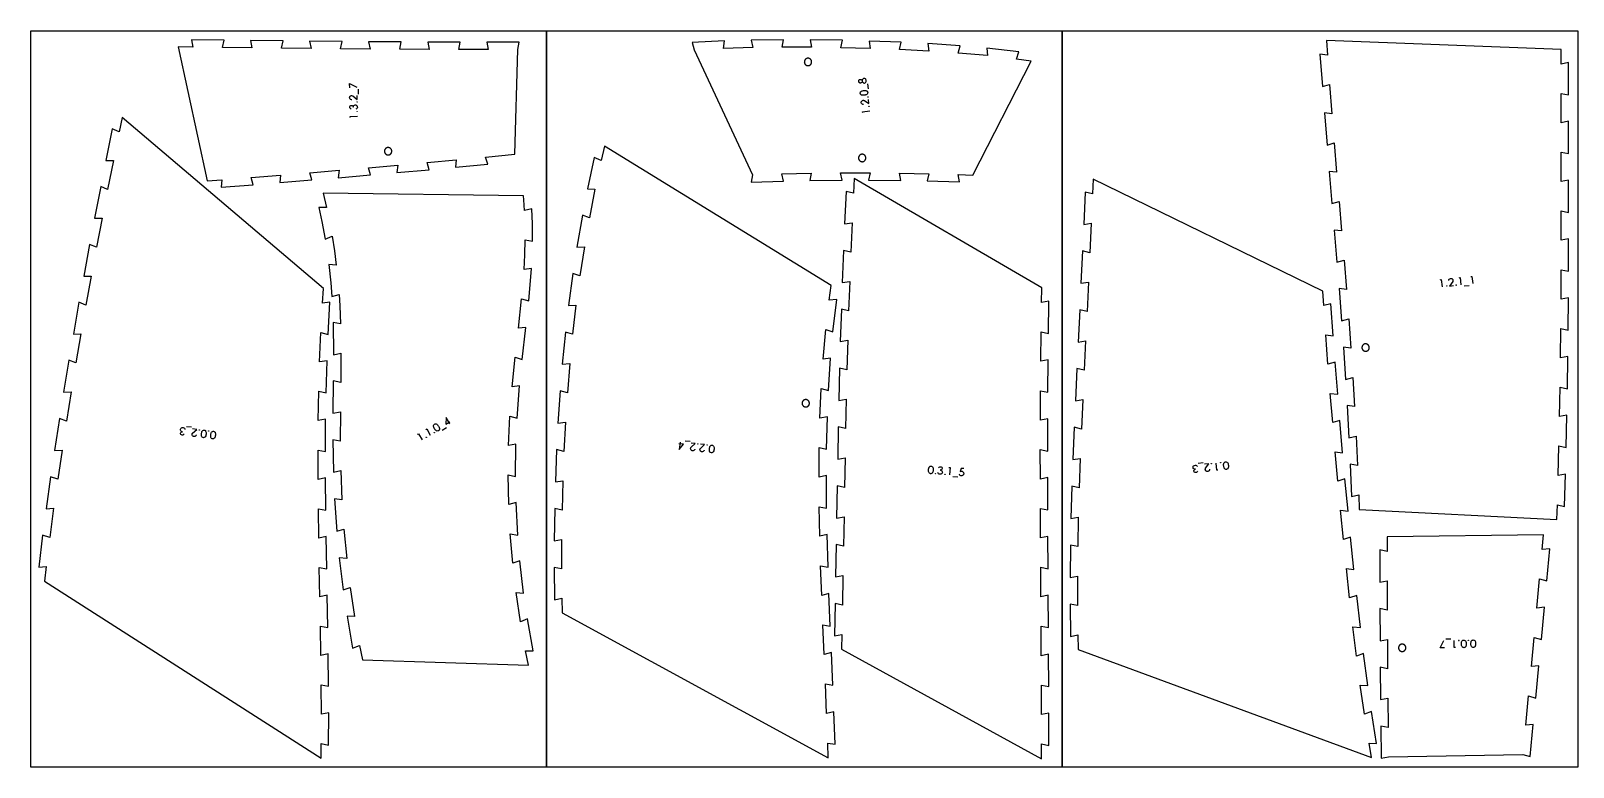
# Model space of a CAD drawing. Header units: millimetres. Extents: x 0 to 7990, y -3000 to -2000.
# Drawn here: x 0 to 2094, y -3000 to -2000 of the extents above; entities that cross this region are included whole.
import ezdxf

# ---------------------------------------------------------------- set-up
doc = ezdxf.new("R2010")
doc.units = ezdxf.units.MM
doc.header["$MEASUREMENT"] = 0
for name, color, linetype, true_color in [('Default', 18, 'Continuous', 0x000000), ('nest$l_engrave_text', 5, 'Continuous', 0x0000ff), ('nest$l_inner_cut', 3, 'Continuous', 0x00ff00), ('nest$l_outer_cut', 1, 'Continuous', 0xff0000)]:
    doc.layers.add(name, color=color, linetype=linetype, true_color=true_color)

msp = doc.modelspace()

# ---------------------------------------------------------------- linework, layer by layer
at = {"layer": 'Default'}
for points in [[(0, -3000), (0, -2000), (700, -2000), (700, -3000)], [(700, -3000), (700, -2000), (1400, -2000), (1400, -3000)], [(1400, -3000), (1400, -2000), (2100, -2000), (2100, -3000)]]:
    msp.add_lwpolyline(points, close=True, dxfattribs=at)
at = {"layer": 'nest$l_engrave_text'}
for points in [[(432.9, -2077.3), (432.8, -2071.7), (442.7, -2076.7)], [(1137.3, -2078.7), (1136.4, -2072)], [(435.6, -2093.8), (435.1, -2093.7), (434.4, -2093.4), (433.9, -2093.1), (433.5, -2092.7), (433, -2091.9), (432.8, -2090.9), (432.8, -2090.4), (433, -2089.9), (433.2, -2089.3), (433.5, -2088.9), (434.4, -2088.2), (435, -2088), (435.5, -2087.9), (436.5, -2088.1), (436.7, -2088.2), (436.9, -2088.2), (437.3, -2088.4), (443, -2093.4), (442.9, -2087.6)], [(444.8, -2086), (444.7, -2079.2)], [(1130.4, -2100.1), (1130, -2100), (1129.3, -2099.9), (1128.8, -2099.6), (1128.3, -2099.3), (1127.7, -2098.5), (1127.4, -2097.6), (1127.4, -2097), (1127.4, -2096.5), (1127.6, -2095.9), (1127.9, -2095.4), (1128.7, -2094.7), (1129.2, -2094.4), (1129.7, -2094.3), (1130.2, -2094.3), (1130.7, -2094.3), (1131, -2094.4), (1131.2, -2094.4), (1131.6, -2094.6), (1137.7, -2098.9), (1137, -2093.2)], [(434.9, -2106.3), (434.1, -2105.7), (433.6, -2105.3), (433.2, -2104.6), (433.1, -2103.7), (433.2, -2102.8), (433.7, -2102), (434.4, -2101.5), (435.3, -2101.3), (436.2, -2101.5), (436.9, -2102), (437.4, -2102.8), (437.6, -2103.8), (438, -2102.4), (438.5, -2101.4), (439.2, -2100.8), (440.1, -2100.5), (440.9, -2100.6), (441.5, -2100.8), (442.1, -2101.1), (442.5, -2101.5), (443.1, -2102.6), (443.4, -2104), (443.2, -2104.8), (442.7, -2105.6), (442.1, -2106.1), (441.2, -2106.6)], [(1129.4, -2111.4), (1129.2, -2110), (1138.9, -2108.8)], [(433.6, -2117.7), (433.6, -2116.3), (443.3, -2116.1)], [(1913.4, -2338), (1914.8, -2337.9), (1915.8, -2347.6)], [(1924.7, -2339.2), (1924.8, -2338.8), (1924.9, -2338.1), (1925.2, -2337.6), (1925.6, -2337.1), (1926.3, -2336.6), (1927.3, -2336.2), (1927.8, -2336.2), (1928.4, -2336.3), (1928.9, -2336.5), (1929.4, -2336.8), (1930.2, -2337.6), (1930.4, -2338.1), (1930.5, -2338.6), (1930.5, -2339.6), (1930.4, -2339.9), (1930.4, -2340.1), (1930.2, -2340.5), (1925.7, -2346.6), (1931.5, -2345.9)], [(1938.8, -2335.3), (1940.2, -2335.2), (1941.2, -2344.9)], [(1955, -2333.6), (1956.4, -2333.5), (1957.4, -2343.2)], [(1945.9, -2346.4), (1952.7, -2345.7)], [(568.9, -2533.8), (563.9, -2525), (563.5, -2534), (568.8, -2530.9)], [(208.1, -2547.5), (207.4, -2548.3), (206.9, -2548.7), (206.2, -2549), (205.3, -2549), (204.4, -2548.8), (203.7, -2548.2), (203.2, -2547.4), (203.2, -2546.5), (203.5, -2545.6), (204.1, -2545), (205, -2544.6), (205.9, -2544.5), (204.6, -2544), (203.7, -2543.3), (203.2, -2542.5), (203.1, -2541.6), (203.3, -2540.9), (203.5, -2540.2), (203.9, -2539.7), (204.4, -2539.3), (205.6, -2538.9), (207, -2538.9), (207.8, -2539.1), (208.5, -2539.7), (208.9, -2540.4), (209.2, -2541.3)], [(218.2, -2538.4), (211.5, -2537.6)], [(224.6, -2548.7), (224.4, -2549.1), (224.1, -2549.8), (223.7, -2550.2), (223.3, -2550.5), (222.4, -2550.9), (221.4, -2551), (220.9, -2550.9), (220.4, -2550.7), (219.9, -2550.4), (219.5, -2550), (218.9, -2549), (218.8, -2548.5), (218.8, -2548), (219.1, -2547), (219.2, -2546.7), (219.3, -2546.6), (219.5, -2546.3), (225.3, -2541.3), (219.5, -2540.6)], [(525.1, -2547.8), (526.3, -2547.1), (531.2, -2555.5)], [(536.1, -2541.4), (537.4, -2540.7), (542.3, -2549.2)], [(558.2, -2542.2), (564.1, -2538.8)], [(881.3, -2558.4), (880.2, -2568.4), (885.8, -2561.4), (879.7, -2560.8)], [(894.9, -2557.8), (888.1, -2557.1)], [(901.5, -2568), (901.3, -2568.4), (901, -2569.1), (900.6, -2569.5), (900.2, -2569.8), (899.3, -2570.3), (898.3, -2570.4), (897.8, -2570.3), (897.3, -2570.1), (896.8, -2569.8), (896.4, -2569.4), (895.8, -2568.4), (895.7, -2567.8), (895.6, -2567.3), (895.9, -2566.4), (896, -2566.1), (896.1, -2566), (896.4, -2565.6), (902, -2560.6), (896.2, -2560)], [(914.2, -2569.3), (914, -2569.8), (913.7, -2570.4), (913.3, -2570.8), (912.9, -2571.2), (912, -2571.6), (911, -2571.7), (910.5, -2571.6), (910, -2571.4), (909.5, -2571.1), (909.1, -2570.7), (908.5, -2569.7), (908.4, -2569.2), (908.3, -2568.7), (908.6, -2567.7), (908.7, -2567.5), (908.8, -2567.3), (909.1, -2567), (914.7, -2561.9), (908.9, -2561.3)], [(1232.2, -2593.7), (1232.8, -2592.9), (1233.3, -2592.4), (1234, -2592.1), (1234.9, -2592), (1235.8, -2592.3), (1236.5, -2592.8), (1237, -2593.6), (1237.2, -2594.5), (1236.9, -2595.3), (1236.2, -2596), (1235.4, -2596.4), (1234.5, -2596.6), (1235.8, -2597), (1236.8, -2597.7), (1237.3, -2598.4), (1237.5, -2599.4), (1237.3, -2600.1), (1237.1, -2600.7), (1236.8, -2601.3), (1236.3, -2601.7), (1235.2, -2602.2), (1233.7, -2602.3), (1232.9, -2602), (1232.2, -2601.5), (1231.8, -2600.9), (1231.4, -2599.9)], [(1246.4, -2593.1), (1247.8, -2593.2), (1247.2, -2603)], [(1266.6, -2594.5), (1262.9, -2594.2), (1261.8, -2598.3), (1262.4, -2598.2), (1263.3, -2598.1), (1264.1, -2598.2), (1264.7, -2598.4), (1265.3, -2598.7), (1265.8, -2599.1), (1266.2, -2599.8), (1266.4, -2600.6), (1266.4, -2601.3), (1266.2, -2602.1), (1265.9, -2602.8), (1265.4, -2603.4), (1264.7, -2604), (1264, -2604.3), (1263.1, -2604.4), (1262.3, -2604.2), (1261.5, -2603.8), (1260.9, -2603.2), (1260.6, -2602.8), (1260.5, -2602.4), (1260.4, -2602.3)], [(1583.9, -2598), (1583.4, -2598.8), (1583, -2599.4), (1582.3, -2599.8), (1581.5, -2600), (1580.6, -2600), (1579.8, -2599.6), (1579.1, -2598.9), (1578.9, -2598.1), (1578.9, -2597.2), (1579.5, -2596.4), (1580.2, -2595.8), (1581.1, -2595.5), (1579.7, -2595.3), (1578.6, -2594.8), (1578, -2594.2), (1577.7, -2593.3), (1577.7, -2592.5), (1577.8, -2591.9), (1578, -2591.3), (1578.4, -2590.8), (1579.5, -2590.1), (1580.9, -2589.8), (1581.7, -2589.8), (1582.5, -2590.3), (1583, -2590.8), (1583.6, -2591.7)], [(1591.7, -2586.8), (1584.9, -2587.5)], [(1600.3, -2595.4), (1600.2, -2595.9), (1600, -2596.5), (1599.7, -2597.1), (1599.4, -2597.5), (1598.6, -2598.1), (1597.7, -2598.4), (1597.1, -2598.4), (1596.6, -2598.3), (1596, -2598.1), (1595.5, -2597.8), (1594.8, -2597), (1594.5, -2596.5), (1594.4, -2596), (1594.5, -2595), (1594.5, -2594.7), (1594.6, -2594.6), (1594.8, -2594.1), (1599.2, -2588.1), (1593.4, -2588.7)], [(1611.5, -2596.6), (1610.1, -2596.7), (1609.1, -2587)], [(1251.5, -2605.3), (1258.3, -2605.8)], [(1927.7, -2826), (1920.9, -2826.1)], [(1919, -2837.9), (1913.4, -2838), (1918.3, -2828.2)], [(1933.9, -2837.7), (1932.4, -2837.7), (1932.3, -2827.9)]]:
    msp.add_lwpolyline(points, dxfattribs=at)
for points in [[(1128.5, -2067.6), (1128.6, -2068.4), (1128.9, -2069.1), (1129.3, -2069.7), (1129.7, -2070.3), (1130.4, -2070.7), (1131, -2070.9), (1131.7, -2070.9), (1132.5, -2070.6), (1133.2, -2070.2), (1133.7, -2069.5), (1134, -2068.7), (1134.1, -2067.8), (1134, -2067), (1133.7, -2066.3), (1133.4, -2065.7), (1132.9, -2065.3), (1132.3, -2064.9), (1131.6, -2064.7), (1130.9, -2064.7), (1130.3, -2064.9), (1129.8, -2065.2), (1129.3, -2065.6), (1129.1, -2066), (1128.7, -2066.5), (1128.6, -2067.1), (1128.6, -2068), (1128.6, -2068.8), (1128.4, -2069.4), (1127.9, -2070.1), (1127.4, -2070.5), (1126.8, -2070.8), (1126.4, -2071), (1126, -2071), (1125.3, -2070.8), (1124.7, -2070.4), (1124.3, -2069.9), (1124, -2069.2), (1123.9, -2068.5), (1123.9, -2067.8), (1124.1, -2067.2), (1124.4, -2066.7), (1124.8, -2066.3), (1125.4, -2066), (1125.9, -2065.9), (1126.5, -2065.9), (1127.1, -2066.1), (1127.7, -2066.6), (1128.2, -2067.1)], [(1135.8, -2085.3), (1135.4, -2085.9), (1134.7, -2086.5), (1133.8, -2086.9), (1133.7, -2086.9), (1133.5, -2087), (1133.1, -2087.1), (1132.7, -2087.2), (1131.5, -2087.4), (1130.3, -2087.5), (1129.8, -2087.5), (1129.4, -2087.5), (1129.1, -2087.5), (1129, -2087.5), (1128.4, -2087.4), (1127.8, -2087.2), (1127.4, -2087), (1127, -2086.8), (1126.4, -2086.2), (1126.1, -2085.6), (1125.9, -2085), (1125.9, -2084.1), (1126.1, -2083.4), (1126.5, -2082.8), (1127.1, -2082.3), (1127.7, -2081.9), (1128.5, -2081.6), (1129.2, -2081.4), (1130.3, -2081.2), (1131.3, -2081.1), (1132.1, -2081), (1132.9, -2081.1), (1133.5, -2081.1), (1134.2, -2081.3), (1134.8, -2081.7), (1135.4, -2082.1), (1135.7, -2082.5), (1136, -2083.1), (1136.2, -2083.7), (1136.1, -2084.4)], [(1136.1, -2089.8), (1136.2, -2089.6), (1136.3, -2089.5), (1136.5, -2089.6), (1136.6, -2089.7), (1136.6, -2089.9), (1136.4, -2090), (1136.2, -2089.9)], [(442.6, -2096.9), (442.6, -2096.7), (442.8, -2096.6), (442.9, -2096.7), (443, -2096.9), (442.9, -2097), (442.8, -2097.1), (442.6, -2097)], [(442.8, -2109.6), (442.8, -2109.5), (443, -2109.4), (443.2, -2109.5), (443.2, -2109.6), (443.2, -2109.8), (443, -2109.9), (442.8, -2109.8)], [(1137.7, -2102.5), (1137.7, -2102.3), (1137.9, -2102.2), (1138.1, -2102.2), (1138.2, -2102.4), (1138.1, -2102.6), (1138, -2102.6), (1137.8, -2102.6)], [(1922.2, -2346.5), (1922.4, -2346.5), (1922.5, -2346.7), (1922.4, -2346.8), (1922.3, -2346.9), (1922.1, -2346.9), (1922, -2346.7), (1922.1, -2346.5)], [(1934.9, -2345.1), (1935.1, -2345.2), (1935.2, -2345.3), (1935.1, -2345.5), (1935, -2345.6), (1934.8, -2345.5), (1934.7, -2345.4), (1934.8, -2345.2)], [(228.7, -2542.2), (228.5, -2542.1), (228.5, -2542), (228.5, -2541.8), (228.7, -2541.7), (228.9, -2541.8), (228.9, -2542), (228.8, -2542.2)], [(236.9, -2543), (237.3, -2543.5), (237.7, -2544.4), (238, -2545.4), (238, -2545.5), (238, -2545.7), (238, -2546), (238, -2546.5), (237.9, -2547.7), (237.7, -2548.9), (237.6, -2549.4), (237.5, -2549.8), (237.4, -2550), (237.4, -2550.1), (236.8, -2551.2), (236.5, -2551.6), (236.2, -2551.9), (235.5, -2552.3), (234.9, -2552.5), (234.2, -2552.6), (233.4, -2552.4), (232.7, -2552), (232.2, -2551.5), (231.8, -2550.7), (231.7, -2550.1), (231.5, -2549.2), (231.5, -2548.4), (231.6, -2547.4), (231.7, -2546.4), (231.9, -2545.6), (232.1, -2544.8), (232.3, -2544.2), (232.7, -2543.6), (233.2, -2543.1), (233.7, -2542.7), (234.2, -2542.4), (234.8, -2542.3), (235.4, -2542.3), (236.1, -2542.5)], [(241.3, -2543.8), (241.2, -2543.7), (241.1, -2543.5), (241.2, -2543.3), (241.4, -2543.3), (241.5, -2543.4), (241.6, -2543.6), (241.5, -2543.7)], [(249.5, -2544.5), (250, -2545.1), (250.4, -2545.9), (250.7, -2546.9), (250.7, -2547), (250.6, -2547.3), (250.7, -2547.6), (250.7, -2548), (250.6, -2549.3), (250.4, -2550.5), (250.2, -2551), (250.1, -2551.3), (250.1, -2551.6), (250, -2551.7), (249.8, -2552.2), (249.5, -2552.8), (249.1, -2553.2), (248.9, -2553.4), (248.2, -2553.9), (247.5, -2554.1), (246.9, -2554.1), (246, -2553.9), (245.4, -2553.5), (244.9, -2553), (244.5, -2552.3), (244.3, -2551.6), (244.2, -2550.7), (244.2, -2550), (244.2, -2548.9), (244.4, -2547.9), (244.5, -2547.1), (244.8, -2546.3), (245, -2545.8), (245.3, -2545.2), (245.8, -2544.6), (246.4, -2544.2), (246.9, -2544), (247.5, -2543.8), (248.1, -2543.8), (248.8, -2544)], [(536.6, -2551.9), (536.7, -2551.9), (536.9, -2552), (536.9, -2552.2), (536.8, -2552.3), (536.6, -2552.3), (536.5, -2552.2), (536.4, -2552)], [(551.7, -2543.5), (550.9, -2543.3), (550.1, -2542.9), (549.3, -2542.2), (549.3, -2542.1), (549.1, -2542), (548.9, -2541.7), (548.7, -2541.4), (548, -2540.3), (547.4, -2539.2), (547.2, -2538.7), (547.1, -2538.4), (547, -2538.2), (546.9, -2538.1), (546.8, -2537.5), (546.8, -2536.8), (546.8, -2536.3), (546.8, -2536), (547.1, -2535.2), (547.5, -2534.6), (548, -2534.2), (548.8, -2533.8), (549.6, -2533.8), (550.2, -2533.9), (551, -2534.3), (551.5, -2534.7), (552.2, -2535.3), (552.7, -2535.9), (553.2, -2536.8), (553.7, -2537.6), (554.1, -2538.4), (554.4, -2539.2), (554.6, -2539.7), (554.6, -2540.4), (554.6, -2541.2), (554.4, -2541.8), (554.1, -2542.3), (553.7, -2542.8), (553.2, -2543.1), (552.5, -2543.4)], [(547.6, -2545.5), (547.8, -2545.5), (547.9, -2545.6), (548, -2545.8), (547.8, -2545.9), (547.7, -2546), (547.5, -2545.8), (547.5, -2545.7)], [(905.4, -2561.4), (905.2, -2561.3), (905.2, -2561.2), (905.3, -2561), (905.4, -2561), (905.6, -2561), (905.7, -2561.2), (905.6, -2561.4)], [(918.1, -2562.7), (917.9, -2562.7), (917.9, -2562.5), (918, -2562.3), (918.1, -2562.3), (918.3, -2562.4), (918.3, -2562.6), (918.3, -2562.7)], [(926.3, -2563.4), (926.8, -2563.9), (927.2, -2564.8), (927.5, -2565.8), (927.5, -2565.9), (927.5, -2566.1), (927.5, -2566.4), (927.5, -2566.8), (927.5, -2568.1), (927.2, -2569.3), (927.1, -2569.8), (927, -2570.2), (927, -2570.4), (927, -2570.5), (926.4, -2571.6), (926.1, -2572), (925.9, -2572.3), (925.2, -2572.8), (924.5, -2573), (923.8, -2573), (923, -2572.8), (922.3, -2572.5), (921.8, -2572), (921.4, -2571.2), (921.2, -2570.6), (921.1, -2569.7), (921.1, -2568.9), (921.1, -2567.9), (921.2, -2566.9), (921.4, -2566.1), (921.6, -2565.3), (921.8, -2564.7), (922.1, -2564.1), (922.6, -2563.5), (923.1, -2563.1), (923.6, -2562.9), (924.2, -2562.7), (924.8, -2562.7), (925.6, -2562.9)], [(1219.9, -2600.9), (1219.4, -2600.3), (1219, -2599.5), (1218.7, -2598.5), (1218.7, -2598.4), (1218.7, -2598.2), (1218.6, -2597.9), (1218.6, -2597.4), (1218.6, -2596.2), (1218.8, -2595), (1218.9, -2594.5), (1219, -2594.1), (1219, -2593.9), (1219.1, -2593.7), (1219.3, -2593.2), (1219.6, -2592.6), (1219.9, -2592.2), (1220.1, -2591.9), (1220.8, -2591.4), (1221.4, -2591.2), (1222.1, -2591.1), (1222.9, -2591.3), (1223.6, -2591.6), (1224.1, -2592.1), (1224.6, -2592.9), (1224.8, -2593.5), (1224.9, -2594.4), (1225, -2595.1), (1225, -2596.2), (1224.9, -2597.2), (1224.8, -2598), (1224.6, -2598.8), (1224.4, -2599.4), (1224.1, -2600), (1223.6, -2600.6), (1223.1, -2601), (1222.6, -2601.3), (1222, -2601.5), (1221.4, -2601.5), (1220.7, -2601.3)], [(1602.7, -2588.1), (1602.5, -2588.1), (1602.5, -2588), (1602.5, -2587.8), (1602.7, -2587.7), (1602.8, -2587.7), (1602.9, -2587.9), (1602.9, -2588.1)], [(1615.4, -2586.8), (1615.2, -2586.8), (1615.2, -2586.6), (1615.2, -2586.4), (1615.4, -2586.4), (1615.5, -2586.4), (1615.6, -2586.6), (1615.6, -2586.7)], [(1623.6, -2585.7), (1624.2, -2586.2), (1624.8, -2586.9), (1625.2, -2587.8), (1625.2, -2587.9), (1625.3, -2588.1), (1625.4, -2588.4), (1625.5, -2588.9), (1625.7, -2590.1), (1625.7, -2591.3), (1625.7, -2591.8), (1625.7, -2592.2), (1625.7, -2592.5), (1625.7, -2592.6), (1625.6, -2593.2), (1625.4, -2593.8), (1625.1, -2594.2), (1625, -2594.5), (1624.4, -2595.1), (1623.8, -2595.5), (1623.1, -2595.7), (1622.3, -2595.7), (1621.5, -2595.4), (1621, -2595.1), (1620.4, -2594.4), (1620.1, -2593.8), (1619.8, -2593), (1619.6, -2592.2), (1619.4, -2591.2), (1619.3, -2590.2), (1619.3, -2589.4), (1619.3, -2588.5), (1619.4, -2588), (1619.6, -2587.3), (1620, -2586.6), (1620.4, -2586.1), (1620.9, -2585.8), (1621.4, -2585.5), (1622, -2585.4), (1622.8, -2585.4)], [(1228.2, -2601.2), (1228.3, -2601.3), (1228.4, -2601.4), (1228.3, -2601.6), (1228.1, -2601.7), (1228, -2601.6), (1227.9, -2601.4), (1228, -2601.2)], [(1240.9, -2602.1), (1241.1, -2602.2), (1241.1, -2602.3), (1241.1, -2602.5), (1240.9, -2602.6), (1240.7, -2602.5), (1240.7, -2602.3), (1240.7, -2602.1)], [(1938.6, -2828.3), (1938.4, -2828.2), (1938.3, -2828.1), (1938.4, -2827.9), (1938.6, -2827.8), (1938.7, -2827.9), (1938.8, -2828.1), (1938.7, -2828.2)], [(1946.8, -2827.9), (1947.4, -2828.4), (1947.9, -2829.2), (1948.2, -2830.1), (1948.3, -2830.2), (1948.3, -2830.4), (1948.3, -2830.8), (1948.4, -2831.2), (1948.5, -2832.4), (1948.4, -2833.7), (1948.4, -2834.2), (1948.3, -2834.5), (1948.3, -2834.8), (1948.3, -2834.9), (1948.1, -2835.5), (1947.9, -2836.1), (1947.6, -2836.5), (1947.4, -2836.8), (1946.8, -2837.4), (1946.2, -2837.6), (1945.5, -2837.8), (1944.7, -2837.7), (1943.9, -2837.4), (1943.4, -2837), (1942.9, -2836.3), (1942.6, -2835.7), (1942.4, -2834.8), (1942.3, -2834), (1942.2, -2833), (1942.2, -2832), (1942.2, -2831.2), (1942.3, -2830.3), (1942.4, -2829.8), (1942.7, -2829.1), (1943.2, -2828.5), (1943.6, -2828), (1944.1, -2827.7), (1944.7, -2827.5), (1945.3, -2827.4), (1946, -2827.5)], [(1951.3, -2828.1), (1951.2, -2828), (1951.1, -2827.8), (1951.2, -2827.7), (1951.3, -2827.6), (1951.5, -2827.7), (1951.6, -2827.8), (1951.5, -2828)], [(1959.6, -2827.7), (1960.1, -2828.2), (1960.6, -2828.9), (1961, -2829.9), (1961, -2830), (1961.1, -2830.2), (1961.1, -2830.5), (1961.2, -2831), (1961.3, -2832.2), (1961.2, -2833.5), (1961.2, -2834), (1961.1, -2834.3), (1961.1, -2834.6), (1961.1, -2834.7), (1960.9, -2835.3), (1960.6, -2835.9), (1960.4, -2836.3), (1960.2, -2836.6), (1959.6, -2837.1), (1958.9, -2837.4), (1958.3, -2837.6), (1957.4, -2837.5), (1956.7, -2837.2), (1956.2, -2836.8), (1955.7, -2836), (1955.4, -2835.4), (1955.1, -2834.6), (1955, -2833.8), (1954.9, -2832.8), (1954.9, -2831.8), (1955, -2831), (1955.1, -2830.1), (1955.2, -2829.5), (1955.5, -2828.9), (1955.9, -2828.3), (1956.4, -2827.8), (1956.8, -2827.5), (1957.4, -2827.3), (1958, -2827.2), (1958.8, -2827.3)]]:
    msp.add_lwpolyline(points, close=True, dxfattribs=at)
at = {"layer": 'nest$l_inner_cut'}
for points in [[(1054.4, -2037.3), (1054.3, -2037.3), (1054.1, -2037.3), (1053.9, -2037.4), (1053.8, -2037.4), (1053.6, -2037.4), (1053.4, -2037.5), (1053.3, -2037.6), (1053.1, -2037.6), (1052.9, -2037.7), (1052.8, -2037.8), (1052.6, -2037.9), (1052.5, -2037.9), (1052.3, -2038), (1052.2, -2038.1), (1052.1, -2038.2), (1051.9, -2038.3), (1051.8, -2038.4), (1051.7, -2038.6), (1051.5, -2038.7), (1051.4, -2038.8), (1051.3, -2038.9), (1051.2, -2039.1), (1051.1, -2039.2), (1051, -2039.3), (1050.9, -2039.5), (1050.8, -2039.6), (1050.7, -2039.8), (1050.6, -2039.9), (1050.5, -2040.1), (1050.5, -2040.3), (1050.4, -2040.4), (1050.3, -2040.6), (1050.3, -2040.7), (1050.2, -2040.9), (1050.2, -2041.1), (1050.1, -2041.2), (1050.1, -2041.4), (1050.1, -2041.6), (1050.1, -2041.8), (1050.1, -2041.9), (1050, -2042.1), (1050, -2042.3), (1050.1, -2042.5), (1050.1, -2042.6), (1050.1, -2042.8), (1050.1, -2043), (1050.1, -2043.1), (1050.2, -2043.3), (1050.2, -2043.5), (1050.3, -2043.6), (1050.3, -2043.8), (1050.4, -2044), (1050.4, -2044.1), (1050.5, -2044.3), (1050.6, -2044.5), (1050.6, -2044.6), (1050.7, -2044.8), (1050.8, -2044.9), (1050.9, -2045.1), (1051, -2045.2), (1051.1, -2045.3), (1051.2, -2045.5), (1051.3, -2045.6), (1051.5, -2045.7), (1051.6, -2045.8), (1051.7, -2046), (1051.9, -2046.1), (1052, -2046.2), (1052.1, -2046.3), (1052.3, -2046.4), (1052.4, -2046.5), (1052.6, -2046.6), (1052.7, -2046.7), (1052.9, -2046.7), (1053, -2046.8), (1053.2, -2046.9), (1053.3, -2046.9), (1053.5, -2047), (1053.7, -2047), (1053.8, -2047.1), (1054, -2047.1), (1054.2, -2047.2), (1054.4, -2047.2), (1054.5, -2047.2), (1054.7, -2047.2), (1054.9, -2047.2), (1055.1, -2047.2), (1055.2, -2047.2), (1055.4, -2047.2), (1055.6, -2047.2), (1055.7, -2047.2), (1055.9, -2047.2), (1056.1, -2047.1), (1056.3, -2047.1), (1056.4, -2047), (1056.6, -2047), (1056.8, -2046.9), (1056.9, -2046.9), (1057.1, -2046.8), (1057.2, -2046.7), (1057.4, -2046.6), (1057.5, -2046.6), (1057.7, -2046.5), (1057.8, -2046.4), (1058, -2046.3), (1058.1, -2046.2), (1058.2, -2046.1), (1058.4, -2046), (1058.5, -2045.8), (1058.6, -2045.7), (1058.8, -2045.6), (1058.9, -2045.5), (1059, -2045.3), (1059.1, -2045.2), (1059.2, -2045), (1059.3, -2044.9), (1059.4, -2044.8), (1059.4, -2044.6), (1059.5, -2044.4), (1059.6, -2044.3), (1059.7, -2044.1), (1059.7, -2044), (1059.8, -2043.8), (1059.8, -2043.6), (1059.9, -2043.5), (1059.9, -2043.3), (1060, -2043.1), (1060, -2043), (1060, -2042.8), (1060, -2042.6), (1060, -2042.4), (1060, -2042.3), (1060, -2042.1), (1060, -2041.9), (1060, -2041.8), (1060, -2041.6), (1060, -2041.4), (1059.9, -2041.2), (1059.9, -2041.1), (1059.9, -2040.9), (1059.8, -2040.7), (1059.8, -2040.6), (1059.7, -2040.4), (1059.6, -2040.2), (1059.6, -2040.1), (1059.5, -2039.9), (1059.4, -2039.8), (1059.3, -2039.6), (1059.2, -2039.5), (1059.1, -2039.3), (1059, -2039.2), (1058.9, -2039.1), (1058.8, -2038.9), (1058.7, -2038.8), (1058.6, -2038.7), (1058.4, -2038.6), (1058.3, -2038.4), (1058.2, -2038.3), (1058, -2038.2), (1057.9, -2038.1), (1057.8, -2038), (1057.6, -2037.9), (1057.5, -2037.8), (1057.3, -2037.8), (1057.1, -2037.7), (1057, -2037.6), (1056.8, -2037.6), (1056.7, -2037.5), (1056.5, -2037.4), (1056.3, -2037.4), (1056.2, -2037.4), (1056, -2037.3), (1055.8, -2037.3), (1055.7, -2037.3), (1055.5, -2037.2), (1055.3, -2037.2), (1055.1, -2037.2), (1055, -2037.2), (1054.8, -2037.2), (1054.6, -2037.2)], [(485, -2158.5), (484.8, -2158.5), (484.6, -2158.5), (484.4, -2158.5), (484.3, -2158.6), (484.1, -2158.6), (483.9, -2158.6), (483.8, -2158.7), (483.6, -2158.7), (483.4, -2158.8), (483.3, -2158.8), (483.1, -2158.9), (482.9, -2159), (482.8, -2159), (482.6, -2159.1), (482.5, -2159.2), (482.3, -2159.3), (482.2, -2159.4), (482, -2159.5), (481.9, -2159.6), (481.8, -2159.7), (481.6, -2159.8), (481.5, -2160), (481.4, -2160.1), (481.3, -2160.2), (481.2, -2160.3), (481.1, -2160.5), (481, -2160.6), (480.9, -2160.8), (480.8, -2160.9), (480.7, -2161.1), (480.6, -2161.2), (480.5, -2161.4), (480.4, -2161.5), (480.4, -2161.7), (480.3, -2161.8), (480.3, -2162), (480.2, -2162.2), (480.2, -2162.3), (480.1, -2162.5), (480.1, -2162.7), (480.1, -2162.9), (480.1, -2163), (480, -2163.2), (480, -2163.4), (480, -2163.5), (480, -2163.7), (480.1, -2163.9), (480.1, -2164.1), (480.1, -2164.2), (480.1, -2164.4), (480.2, -2164.6), (480.2, -2164.7), (480.2, -2164.9), (480.3, -2165.1), (480.4, -2165.2), (480.4, -2165.4), (480.5, -2165.6), (480.6, -2165.7), (480.6, -2165.9), (480.7, -2166), (480.8, -2166.2), (480.9, -2166.3), (481, -2166.5), (481.1, -2166.6), (481.2, -2166.7), (481.3, -2166.9), (481.5, -2167), (481.6, -2167.1), (481.7, -2167.2), (481.8, -2167.3), (482, -2167.5), (482.1, -2167.6), (482.3, -2167.7), (482.4, -2167.8), (482.6, -2167.8), (482.7, -2167.9), (482.9, -2168), (483, -2168.1), (483.2, -2168.1), (483.3, -2168.2), (483.5, -2168.3), (483.7, -2168.3), (483.8, -2168.4), (484, -2168.4), (484.2, -2168.4), (484.3, -2168.5), (484.5, -2168.5), (484.7, -2168.5), (484.9, -2168.5), (485, -2168.5), (485.2, -2168.5), (485.4, -2168.5), (485.6, -2168.5), (485.7, -2168.5), (485.9, -2168.4), (486.1, -2168.4), (486.2, -2168.4), (486.4, -2168.3), (486.6, -2168.3), (486.7, -2168.2), (486.9, -2168.1), (487.1, -2168.1), (487.2, -2168), (487.4, -2167.9), (487.5, -2167.8), (487.7, -2167.8), (487.8, -2167.7), (488, -2167.6), (488.1, -2167.5), (488.2, -2167.3), (488.4, -2167.2), (488.5, -2167.1), (488.6, -2167), (488.7, -2166.9), (488.9, -2166.7), (489, -2166.6), (489.1, -2166.5), (489.2, -2166.3), (489.3, -2166.2), (489.4, -2166), (489.4, -2165.9), (489.5, -2165.7), (489.6, -2165.6), (489.7, -2165.4), (489.7, -2165.2), (489.8, -2165.1), (489.8, -2164.9), (489.9, -2164.7), (489.9, -2164.6), (490, -2164.4), (490, -2164.2), (490, -2164.1), (490, -2163.9), (490, -2163.7), (490, -2163.5), (490, -2163.4), (490, -2163.2), (490, -2163), (490, -2162.9), (490, -2162.7), (489.9, -2162.5), (489.9, -2162.3), (489.9, -2162.2), (489.8, -2162), (489.8, -2161.8), (489.7, -2161.7), (489.6, -2161.5), (489.6, -2161.4), (489.5, -2161.2), (489.4, -2161.1), (489.3, -2160.9), (489.2, -2160.8), (489.1, -2160.6), (489, -2160.5), (488.9, -2160.3), (488.8, -2160.2), (488.7, -2160.1), (488.6, -2160), (488.4, -2159.8), (488.3, -2159.7), (488.2, -2159.6), (488, -2159.5), (487.9, -2159.4), (487.7, -2159.3), (487.6, -2159.2), (487.5, -2159.1), (487.3, -2159), (487.1, -2159), (487, -2158.9), (486.8, -2158.8), (486.7, -2158.8), (486.5, -2158.7), (486.3, -2158.7), (486.2, -2158.6), (486, -2158.6), (485.8, -2158.6), (485.6, -2158.5), (485.5, -2158.5), (485.3, -2158.5), (485.1, -2158.5)], [(1128, -2167.7), (1127.8, -2167.7), (1127.6, -2167.8), (1127.5, -2167.8), (1127.3, -2167.8), (1127.1, -2167.9), (1127, -2167.9), (1126.8, -2168), (1126.6, -2168.1), (1126.5, -2168.1), (1126.3, -2168.2), (1126.2, -2168.3), (1126, -2168.4), (1125.9, -2168.5), (1125.7, -2168.6), (1125.6, -2168.7), (1125.5, -2168.8), (1125.3, -2168.9), (1125.2, -2169), (1125.1, -2169.1), (1124.9, -2169.3), (1124.8, -2169.4), (1124.7, -2169.5), (1124.6, -2169.7), (1124.5, -2169.8), (1124.4, -2169.9), (1124.3, -2170.1), (1124.2, -2170.2), (1124.1, -2170.4), (1124.1, -2170.5), (1124, -2170.7), (1123.9, -2170.9), (1123.9, -2171), (1123.8, -2171.2), (1123.8, -2171.4), (1123.7, -2171.5), (1123.7, -2171.7), (1123.7, -2171.9), (1123.6, -2172), (1123.6, -2172.2), (1123.6, -2172.4), (1123.6, -2172.6), (1123.6, -2172.7), (1123.6, -2172.9), (1123.6, -2173.1), (1123.6, -2173.2), (1123.6, -2173.4), (1123.7, -2173.6), (1123.7, -2173.8), (1123.7, -2173.9), (1123.8, -2174.1), (1123.8, -2174.3), (1123.9, -2174.4), (1124, -2174.6), (1124, -2174.7), (1124.1, -2174.9), (1124.2, -2175.1), (1124.3, -2175.2), (1124.4, -2175.4), (1124.5, -2175.5), (1124.6, -2175.6), (1124.7, -2175.8), (1124.8, -2175.9), (1124.9, -2176), (1125, -2176.2), (1125.1, -2176.3), (1125.3, -2176.4), (1125.4, -2176.5), (1125.5, -2176.6), (1125.7, -2176.7), (1125.8, -2176.8), (1126, -2176.9), (1126.1, -2177), (1126.3, -2177.1), (1126.4, -2177.2), (1126.6, -2177.3), (1126.7, -2177.3), (1126.9, -2177.4), (1127.1, -2177.4), (1127.2, -2177.5), (1127.4, -2177.5), (1127.6, -2177.6), (1127.7, -2177.6), (1127.9, -2177.6), (1128.1, -2177.7), (1128.2, -2177.7), (1128.4, -2177.7), (1128.6, -2177.7), (1128.8, -2177.7), (1128.9, -2177.7), (1129.1, -2177.7), (1129.3, -2177.6), (1129.5, -2177.6), (1129.6, -2177.6), (1129.8, -2177.5), (1130, -2177.5), (1130.1, -2177.4), (1130.3, -2177.4), (1130.5, -2177.3), (1130.6, -2177.3), (1130.8, -2177.2), (1130.9, -2177.1), (1131.1, -2177), (1131.2, -2176.9), (1131.4, -2176.8), (1131.5, -2176.7), (1131.7, -2176.6), (1131.8, -2176.5), (1131.9, -2176.4), (1132.1, -2176.3), (1132.2, -2176.2), (1132.3, -2176), (1132.4, -2175.9), (1132.5, -2175.8), (1132.6, -2175.6), (1132.7, -2175.5), (1132.8, -2175.3), (1132.9, -2175.2), (1133, -2175), (1133.1, -2174.9), (1133.1, -2174.7), (1133.2, -2174.6), (1133.3, -2174.4), (1133.3, -2174.3), (1133.4, -2174.1), (1133.4, -2173.9), (1133.5, -2173.8), (1133.5, -2173.6), (1133.5, -2173.4), (1133.6, -2173.2), (1133.6, -2173.1), (1133.6, -2172.9), (1133.6, -2172.7), (1133.6, -2172.5), (1133.6, -2172.4), (1133.6, -2172.2), (1133.5, -2172), (1133.5, -2171.9), (1133.5, -2171.7), (1133.5, -2171.5), (1133.4, -2171.3), (1133.4, -2171.2), (1133.3, -2171), (1133.2, -2170.9), (1133.2, -2170.7), (1133.1, -2170.5), (1133, -2170.4), (1132.9, -2170.2), (1132.9, -2170.1), (1132.8, -2169.9), (1132.7, -2169.8), (1132.6, -2169.6), (1132.5, -2169.5), (1132.3, -2169.4), (1132.2, -2169.3), (1132.1, -2169.1), (1132, -2169), (1131.9, -2168.9), (1131.7, -2168.8), (1131.6, -2168.7), (1131.4, -2168.6), (1131.3, -2168.5), (1131.1, -2168.4), (1131, -2168.3), (1130.8, -2168.2), (1130.7, -2168.1), (1130.5, -2168.1), (1130.4, -2168), (1130.2, -2167.9), (1130, -2167.9), (1129.9, -2167.8), (1129.7, -2167.8), (1129.5, -2167.8), (1129.4, -2167.7), (1129.2, -2167.7), (1129, -2167.7), (1128.8, -2167.7), (1128.7, -2167.7), (1128.5, -2167.7), (1128.3, -2167.7), (1128.2, -2167.7)], [(1817, -2429.6), (1817, -2429.5), (1817, -2429.3), (1816.9, -2429.1), (1816.9, -2429), (1816.8, -2428.8), (1816.8, -2428.6), (1816.7, -2428.5), (1816.7, -2428.3), (1816.6, -2428.1), (1816.5, -2428), (1816.5, -2427.8), (1816.4, -2427.7), (1816.3, -2427.5), (1816.2, -2427.4), (1816.1, -2427.2), (1816, -2427.1), (1815.9, -2427), (1815.8, -2426.8), (1815.6, -2426.7), (1815.5, -2426.6), (1815.4, -2426.5), (1815.3, -2426.3), (1815.1, -2426.2), (1815, -2426.1), (1814.9, -2426), (1814.7, -2425.9), (1814.6, -2425.8), (1814.4, -2425.8), (1814.3, -2425.7), (1814.1, -2425.6), (1813.9, -2425.5), (1813.8, -2425.5), (1813.6, -2425.4), (1813.5, -2425.4), (1813.3, -2425.3), (1813.1, -2425.3), (1812.9, -2425.2), (1812.8, -2425.2), (1812.6, -2425.2), (1812.4, -2425.2), (1812.3, -2425.2), (1812.1, -2425.2), (1811.9, -2425.2), (1811.7, -2425.2), (1811.6, -2425.2), (1811.4, -2425.2), (1811.2, -2425.2), (1811, -2425.3), (1810.9, -2425.3), (1810.7, -2425.3), (1810.5, -2425.4), (1810.4, -2425.5), (1810.2, -2425.5), (1810.1, -2425.6), (1809.9, -2425.6), (1809.7, -2425.7), (1809.6, -2425.8), (1809.4, -2425.9), (1809.3, -2426), (1809.1, -2426.1), (1809, -2426.2), (1808.9, -2426.3), (1808.7, -2426.4), (1808.6, -2426.5), (1808.5, -2426.6), (1808.4, -2426.8), (1808.3, -2426.9), (1808.1, -2427), (1808, -2427.2), (1807.9, -2427.3), (1807.8, -2427.5), (1807.7, -2427.6), (1807.7, -2427.8), (1807.6, -2427.9), (1807.5, -2428.1), (1807.4, -2428.2), (1807.4, -2428.4), (1807.3, -2428.5), (1807.3, -2428.7), (1807.2, -2428.9), (1807.2, -2429.1), (1807.1, -2429.2), (1807.1, -2429.4), (1807.1, -2429.6), (1807.1, -2429.7), (1807, -2429.9), (1807, -2430.1), (1807, -2430.3), (1807, -2430.4), (1807.1, -2430.6), (1807.1, -2430.8), (1807.1, -2430.9), (1807.1, -2431.1), (1807.2, -2431.3), (1807.2, -2431.5), (1807.3, -2431.6), (1807.3, -2431.8), (1807.4, -2432), (1807.4, -2432.1), (1807.5, -2432.3), (1807.6, -2432.4), (1807.7, -2432.6), (1807.7, -2432.7), (1807.8, -2432.9), (1807.9, -2433), (1808, -2433.2), (1808.1, -2433.3), (1808.3, -2433.4), (1808.4, -2433.6), (1808.5, -2433.7), (1808.6, -2433.8), (1808.7, -2433.9), (1808.9, -2434), (1809, -2434.1), (1809.2, -2434.2), (1809.3, -2434.3), (1809.4, -2434.4), (1809.6, -2434.5), (1809.7, -2434.6), (1809.9, -2434.7), (1810.1, -2434.8), (1810.2, -2434.8), (1810.4, -2434.9), (1810.5, -2434.9), (1810.7, -2435), (1810.9, -2435), (1811.1, -2435.1), (1811.2, -2435.1), (1811.4, -2435.1), (1811.6, -2435.1), (1811.7, -2435.2), (1811.9, -2435.2), (1812.1, -2435.2), (1812.3, -2435.2), (1812.4, -2435.2), (1812.6, -2435.1), (1812.8, -2435.1), (1812.9, -2435.1), (1813.1, -2435), (1813.3, -2435), (1813.5, -2435), (1813.6, -2434.9), (1813.8, -2434.9), (1813.9, -2434.8), (1814.1, -2434.7), (1814.3, -2434.6), (1814.4, -2434.6), (1814.6, -2434.5), (1814.7, -2434.4), (1814.9, -2434.3), (1815, -2434.2), (1815.1, -2434.1), (1815.3, -2434), (1815.4, -2433.9), (1815.5, -2433.7), (1815.7, -2433.6), (1815.8, -2433.5), (1815.9, -2433.4), (1816, -2433.2), (1816.1, -2433.1), (1816.2, -2432.9), (1816.3, -2432.8), (1816.4, -2432.7), (1816.5, -2432.5), (1816.5, -2432.3), (1816.6, -2432.2), (1816.7, -2432), (1816.7, -2431.9), (1816.8, -2431.7), (1816.8, -2431.5), (1816.9, -2431.4), (1816.9, -2431.2), (1817, -2431), (1817, -2430.9), (1817, -2430.7), (1817, -2430.5), (1817, -2430.3), (1817, -2430.2), (1817, -2430), (1817, -2429.8)], [(1047, -2505.3), (1047, -2505.5), (1047, -2505.7), (1047, -2505.8), (1047, -2506), (1047, -2506.2), (1047, -2506.4), (1047, -2506.5), (1047.1, -2506.7), (1047.1, -2506.9), (1047.1, -2507.1), (1047.2, -2507.2), (1047.2, -2507.4), (1047.3, -2507.6), (1047.4, -2507.7), (1047.4, -2507.9), (1047.5, -2508), (1047.6, -2508.2), (1047.7, -2508.3), (1047.7, -2508.5), (1047.8, -2508.6), (1047.9, -2508.8), (1048, -2508.9), (1048.1, -2509), (1048.3, -2509.2), (1048.4, -2509.3), (1048.5, -2509.4), (1048.6, -2509.6), (1048.8, -2509.7), (1048.9, -2509.8), (1049, -2509.9), (1049.2, -2510), (1049.3, -2510.1), (1049.5, -2510.2), (1049.6, -2510.3), (1049.8, -2510.3), (1049.9, -2510.4), (1050.1, -2510.5), (1050.2, -2510.5), (1050.4, -2510.6), (1050.6, -2510.6), (1050.7, -2510.7), (1050.9, -2510.7), (1051.1, -2510.8), (1051.3, -2510.8), (1051.4, -2510.8), (1051.6, -2510.8), (1051.8, -2510.8), (1051.9, -2510.9), (1052.1, -2510.9), (1052.3, -2510.8), (1052.5, -2510.8), (1052.6, -2510.8), (1052.8, -2510.8), (1053, -2510.8), (1053.2, -2510.7), (1053.3, -2510.7), (1053.5, -2510.6), (1053.6, -2510.6), (1053.8, -2510.5), (1054, -2510.4), (1054.1, -2510.4), (1054.3, -2510.3), (1054.4, -2510.2), (1054.6, -2510.1), (1054.7, -2510), (1054.9, -2509.9), (1055, -2509.8), (1055.2, -2509.7), (1055.3, -2509.6), (1055.4, -2509.5), (1055.5, -2509.4), (1055.7, -2509.2), (1055.8, -2509.1), (1055.9, -2509), (1056, -2508.8), (1056.1, -2508.7), (1056.2, -2508.6), (1056.3, -2508.4), (1056.4, -2508.3), (1056.5, -2508.1), (1056.5, -2508), (1056.6, -2507.8), (1056.7, -2507.6), (1056.7, -2507.5), (1056.8, -2507.3), (1056.8, -2507.1), (1056.9, -2507), (1056.9, -2506.8), (1056.9, -2506.6), (1057, -2506.5), (1057, -2506.3), (1057, -2506.1), (1057, -2505.9), (1057, -2505.8), (1057, -2505.6), (1057, -2505.4), (1057, -2505.2), (1056.9, -2505.1), (1056.9, -2504.9), (1056.9, -2504.7), (1056.8, -2504.6), (1056.8, -2504.4), (1056.7, -2504.2), (1056.7, -2504.1), (1056.6, -2503.9), (1056.5, -2503.8), (1056.5, -2503.6), (1056.4, -2503.4), (1056.3, -2503.3), (1056.2, -2503.1), (1056.1, -2503), (1056, -2502.9), (1055.9, -2502.7), (1055.8, -2502.6), (1055.7, -2502.5), (1055.5, -2502.3), (1055.4, -2502.2), (1055.3, -2502.1), (1055.2, -2502), (1055, -2501.9), (1054.9, -2501.8), (1054.7, -2501.7), (1054.6, -2501.6), (1054.4, -2501.5), (1054.3, -2501.4), (1054.1, -2501.3), (1054, -2501.3), (1053.8, -2501.2), (1053.7, -2501.1), (1053.5, -2501.1), (1053.3, -2501), (1053.2, -2501), (1053, -2501), (1052.8, -2500.9), (1052.6, -2500.9), (1052.5, -2500.9), (1052.3, -2500.9), (1052.1, -2500.9), (1052, -2500.9), (1051.8, -2500.9), (1051.6, -2500.9), (1051.4, -2500.9), (1051.3, -2500.9), (1051.1, -2500.9), (1050.9, -2501), (1050.7, -2501), (1050.6, -2501.1), (1050.4, -2501.1), (1050.3, -2501.2), (1050.1, -2501.2), (1049.9, -2501.3), (1049.8, -2501.4), (1049.6, -2501.5), (1049.5, -2501.5), (1049.3, -2501.6), (1049.2, -2501.7), (1049, -2501.8), (1048.9, -2501.9), (1048.8, -2502), (1048.6, -2502.2), (1048.5, -2502.3), (1048.4, -2502.4), (1048.3, -2502.5), (1048.2, -2502.7), (1048, -2502.8), (1047.9, -2502.9), (1047.8, -2503.1), (1047.7, -2503.2), (1047.7, -2503.4), (1047.6, -2503.5), (1047.5, -2503.7), (1047.4, -2503.8), (1047.4, -2504), (1047.3, -2504.1), (1047.2, -2504.3), (1047.2, -2504.5), (1047.1, -2504.6), (1047.1, -2504.8), (1047.1, -2505), (1047, -2505.2)], [(1856.7, -2838), (1856.7, -2838.1), (1856.7, -2838.3), (1856.7, -2838.5), (1856.7, -2838.7), (1856.7, -2838.8), (1856.8, -2839), (1856.8, -2839.2), (1856.9, -2839.3), (1856.9, -2839.5), (1857, -2839.7), (1857, -2839.8), (1857.1, -2840), (1857.2, -2840.1), (1857.3, -2840.3), (1857.4, -2840.5), (1857.5, -2840.6), (1857.5, -2840.7), (1857.6, -2840.9), (1857.8, -2841), (1857.9, -2841.2), (1858, -2841.3), (1858.1, -2841.4), (1858.2, -2841.5), (1858.4, -2841.6), (1858.5, -2841.8), (1858.6, -2841.9), (1858.8, -2842), (1858.9, -2842.1), (1859.1, -2842.2), (1859.2, -2842.2), (1859.4, -2842.3), (1859.5, -2842.4), (1859.7, -2842.5), (1859.8, -2842.5), (1860, -2842.6), (1860.2, -2842.7), (1860.3, -2842.7), (1860.5, -2842.8), (1860.7, -2842.8), (1860.8, -2842.8), (1861, -2842.8), (1861.2, -2842.9), (1861.3, -2842.9), (1861.5, -2842.9), (1861.7, -2842.9), (1861.9, -2842.9), (1862, -2842.9), (1862.2, -2842.9), (1862.4, -2842.8), (1862.6, -2842.8), (1862.7, -2842.8), (1862.9, -2842.7), (1863.1, -2842.7), (1863.2, -2842.6), (1863.4, -2842.6), (1863.6, -2842.5), (1863.7, -2842.4), (1863.9, -2842.4), (1864, -2842.3), (1864.2, -2842.2), (1864.3, -2842.1), (1864.5, -2842), (1864.6, -2841.9), (1864.7, -2841.8), (1864.9, -2841.7), (1865, -2841.6), (1865.1, -2841.5), (1865.3, -2841.3), (1865.4, -2841.2), (1865.5, -2841.1), (1865.6, -2841), (1865.7, -2840.8), (1865.8, -2840.7), (1865.9, -2840.5), (1866, -2840.4), (1866.1, -2840.2), (1866.2, -2840.1), (1866.2, -2839.9), (1866.3, -2839.8), (1866.4, -2839.6), (1866.4, -2839.4), (1866.5, -2839.3), (1866.5, -2839.1), (1866.5, -2838.9), (1866.6, -2838.8), (1866.6, -2838.6), (1866.6, -2838.4), (1866.6, -2838.2), (1866.6, -2838.1), (1866.7, -2837.9), (1866.6, -2837.7), (1866.6, -2837.5), (1866.6, -2837.4), (1866.6, -2837.2), (1866.6, -2837), (1866.5, -2836.9), (1866.5, -2836.7), (1866.5, -2836.5), (1866.4, -2836.4), (1866.4, -2836.2), (1866.3, -2836), (1866.2, -2835.9), (1866.2, -2835.7), (1866.1, -2835.6), (1866, -2835.4), (1865.9, -2835.3), (1865.8, -2835.1), (1865.7, -2835), (1865.6, -2834.8), (1865.5, -2834.7), (1865.4, -2834.6), (1865.3, -2834.4), (1865.1, -2834.3), (1865, -2834.2), (1864.9, -2834.1), (1864.7, -2834), (1864.6, -2833.9), (1864.5, -2833.8), (1864.3, -2833.7), (1864.2, -2833.6), (1864, -2833.5), (1863.9, -2833.4), (1863.7, -2833.3), (1863.6, -2833.3), (1863.4, -2833.2), (1863.2, -2833.1), (1863.1, -2833.1), (1862.9, -2833), (1862.7, -2833), (1862.6, -2833), (1862.4, -2832.9), (1862.2, -2832.9), (1862, -2832.9), (1861.9, -2832.9), (1861.7, -2832.9), (1861.5, -2832.9), (1861.3, -2832.9), (1861.2, -2832.9), (1861, -2832.9), (1860.8, -2833), (1860.7, -2833), (1860.5, -2833), (1860.3, -2833.1), (1860.2, -2833.1), (1860, -2833.2), (1859.8, -2833.2), (1859.7, -2833.3), (1859.5, -2833.4), (1859.4, -2833.4), (1859.2, -2833.5), (1859.1, -2833.6), (1858.9, -2833.7), (1858.8, -2833.8), (1858.6, -2833.9), (1858.5, -2834), (1858.4, -2834.1), (1858.2, -2834.2), (1858.1, -2834.4), (1858, -2834.5), (1857.9, -2834.6), (1857.8, -2834.8), (1857.6, -2834.9), (1857.5, -2835), (1857.5, -2835.2), (1857.4, -2835.3), (1857.3, -2835.5), (1857.2, -2835.6), (1857.1, -2835.8), (1857, -2835.9), (1857, -2836.1), (1856.9, -2836.3), (1856.9, -2836.4), (1856.8, -2836.6), (1856.8, -2836.8), (1856.7, -2836.9), (1856.7, -2837.1), (1856.7, -2837.3), (1856.7, -2837.5), (1856.7, -2837.6), (1856.7, -2837.8)]]:
    msp.add_lwpolyline(points, close=True, dxfattribs=at)
at = {"layer": 'nest$l_outer_cut'}
for points in [[(239.5, -2203.9), (259.4, -2202.4), (258.2, -2212.5), (302, -2209), (299.2, -2199.2), (339, -2196), (337.8, -2206.1), (381.6, -2202.5), (378.7, -2192.7), (418.5, -2189.4), (417.4, -2199.5), (461.1, -2195.7), (458.3, -2185.9), (498, -2182.4), (497, -2192.6), (540.7, -2188.6), (537.8, -2178.8), (577.5, -2175.2), (576.5, -2185.3), (620.2, -2181.2), (617.3, -2171.5), (657, -2167.7), (661, -2025.5), (663, -2015.5), (618.9, -2015.5), (620.9, -2025.5), (580.8, -2025.4), (582.9, -2015.4), (538.8, -2015.3), (540.7, -2025.3), (500.7, -2025.1), (502.7, -2015.1), (458.6, -2014.8), (460.6, -2024.8), (420.5, -2024.5), (422.6, -2014.5), (378.5, -2014.1), (380.4, -2024.1), (340.3, -2023.7), (342.4, -2013.8), (298.3, -2013.2), (300.2, -2023.3), (260.1, -2022.7), (262.3, -2012.8), (218.2, -2012.2), (220, -2022.2), (200, -2021.9)], [(1358, -2041), (1338.2, -2038.3), (1341.3, -2028.6), (1297.8, -2023.6), (1298.6, -2033.7), (1258.9, -2030.2), (1261.6, -2020.4), (1217.8, -2017.4), (1219.2, -2027.5), (1179.3, -2025.5), (1181.7, -2015.6), (1137.9, -2013.9), (1139.5, -2024), (1099.7, -2022.9), (1101.8, -2012.9), (1058, -2012.2), (1059.8, -2022.3), (1020, -2022.2), (1021.8, -2012.2), (978, -2012.7), (980.1, -2022.7), (940.3, -2023.8), (941.8, -2013.7), (898, -2015.7), (900.4, -2025.6), (979.6, -2195.4), (978, -2205.5), (1021.9, -2204), (1019.5, -2194), (1059.4, -2193.1), (1057.5, -2203.2), (1101.4, -2202.7), (1099.3, -2192.7), (1139.3, -2192.7), (1137.2, -2202.7), (1181.1, -2203.2), (1179.2, -2193.2), (1219.1, -2194), (1216.8, -2203.9), (1260.7, -2205.2), (1259, -2195.1), (1278.9, -2195.9)], [(2071.6, -2663.5), (2072.3, -2643.6), (2082.2, -2645.8), (2083.5, -2602), (2073.4, -2603.7), (2074.4, -2563.8), (2084.4, -2566), (2085.4, -2522.1), (2075.3, -2523.9), (2076, -2484), (2086, -2486.1), (2086.6, -2442.3), (2076.6, -2444.1), (2077, -2404.2), (2087, -2406.3), (2087.3, -2362.4), (2077.3, -2364.3), (2077.4, -2324.4), (2087.4, -2326.4), (2087.5, -2282.5), (2077.5, -2284.5), (2077.5, -2244.6), (2087.5, -2246.6), (2087.5, -2202.7), (2077.5, -2204.7), (2077.4, -2164.8), (2087.4, -2166.8), (2087.4, -2122.9), (2077.4, -2124.9), (2077.4, -2085), (2087.4, -2087), (2087.4, -2043.1), (2077.4, -2045.1), (2077.4, -2025.2), (1758.7, -2013), (1760.1, -2032.9), (1750, -2031.7), (1753.3, -2075.5), (1763.1, -2072.7), (1766.2, -2112.5), (1756.1, -2111.3), (1759.6, -2155.1), (1769.4, -2152.3), (1772.7, -2192.1), (1762.5, -2190.9), (1766.2, -2234.7), (1776, -2231.9), (1779.4, -2271.6), (1769.3, -2270.5), (1773, -2314.2), (1782.8, -2311.4), (1786, -2351.2), (1775.9, -2350), (1779.3, -2393.7), (1789.1, -2391), (1792, -2430.8), (1781.9, -2429.4), (1784.8, -2473.3), (1794.7, -2470.6), (1797, -2510.4), (1786.9, -2509), (1789.2, -2552.8), (1799.1, -2550.3), (1800.9, -2590.2), (1790.9, -2588.6), (1792.7, -2632.5), (1802.6, -2630.1), (1803.4, -2650)], [(123.9, -2117.5), (119.9, -2137.1), (110.4, -2133.1), (101.8, -2176.2), (112, -2176.2), (104.2, -2215.4), (94.8, -2211.5), (86.5, -2254.6), (96.7, -2254.6), (89.2, -2293.8), (79.8, -2290), (71.8, -2333.2), (82, -2333.1), (74.8, -2372.4), (65.3, -2368.7), (57.7, -2411.9), (67.9, -2411.7), (61.2, -2451), (51.6, -2447.4), (44.5, -2490.8), (54.6, -2490.4), (48.3, -2529.9), (38.8, -2526.4), (32.1, -2569.8), (42.3, -2569.3), (36.5, -2608.8), (26.8, -2605.5), (20.8, -2649), (30.9, -2648.4), (25.7, -2687.9), (16, -2684.7), (10.7, -2728.3), (20.8, -2727.6), (18.5, -2747.4), (394.1, -2987.9), (394.3, -2967.9), (404.3, -2970), (404.4, -2926.1), (394.4, -2928.1), (394.2, -2888.2), (404.3, -2890.1), (403.7, -2846.2), (393.8, -2848.3), (393.1, -2808.5), (403.1, -2810.3), (402.3, -2766.4), (392.3, -2768.6), (391.6, -2728.7), (401.6, -2730.6), (400.8, -2686.7), (390.8, -2688.9), (390.3, -2649), (400.3, -2650.9), (399.9, -2607.1), (389.9, -2609.1), (389.9, -2569.3), (399.9, -2571.3), (400.2, -2527.5), (390.2, -2529.4), (390.9, -2489.5), (400.8, -2491.8), (402.1, -2448), (392, -2449.7), (393.7, -2409.8), (403.6, -2412.4), (406, -2368.6), (395.9, -2370), (397.2, -2350.1)], [(778.6, -2156.5), (774.2, -2176), (764.8, -2171.9), (755.6, -2214.8), (765.8, -2215), (758.2, -2254.1), (748.7, -2250.5), (741.2, -2293.7), (751.4, -2293.4), (745.3, -2332.9), (735.7, -2329.6), (729.9, -2373.1), (740, -2372.4), (735.5, -2412.1), (725.7, -2409.1), (721.4, -2452.8), (731.6, -2451.8), (728.4, -2491.5), (718.5, -2488.9), (715.6, -2532.7), (725.7, -2531.3), (723.7, -2571.2), (713.8, -2568.8), (712.1, -2612.7), (722.2, -2611), (721.2, -2650.9), (711.2, -2648.8), (710.6, -2692.7), (720.6, -2690.8), (720.5, -2730.7), (710.5, -2728.8), (710.8, -2772.7), (720.8, -2770.6), (721.1, -2790.6), (1082.4, -2987.3), (1081.8, -2967.2), (1091.8, -2968.9), (1090.2, -2924.8), (1080.3, -2927.1), (1078.6, -2887), (1088.7, -2888.6), (1086.8, -2844.5), (1076.9, -2846.9), (1075.2, -2806.8), (1085.3, -2808.4), (1083.5, -2764.3), (1073.6, -2766.7), (1072.2, -2726.6), (1082.2, -2728.3), (1081, -2684.2), (1071, -2686.4), (1070.2, -2646.3), (1080.3, -2648.2), (1080, -2604.1), (1070, -2606.2), (1070.3, -2566), (1080.2, -2568.3), (1081.3, -2524.1), (1071.2, -2525.9), (1073, -2485.8), (1082.8, -2488.4), (1085.7, -2444.4), (1075.6, -2445.7), (1079.2, -2405.7), (1088.9, -2408.9), (1094, -2365), (1083.8, -2365.9), (1086.6, -2346)], [(1371.8, -2988.5), (1371.9, -2968.5), (1381.9, -2970.5), (1382, -2926.6), (1372, -2928.5), (1371.8, -2888.6), (1381.8, -2890.5), (1381.6, -2846.5), (1371.6, -2848.6), (1371.4, -2808.6), (1381.4, -2810.5), (1381.1, -2766.6), (1371.2, -2768.6), (1370.9, -2728.6), (1381, -2730.6), (1380.8, -2686.6), (1370.8, -2688.7), (1370.6, -2648.7), (1380.6, -2650.7), (1380.5, -2606.7), (1370.5, -2608.7), (1370.4, -2568.7), (1380.4, -2570.7), (1380.5, -2526.8), (1370.5, -2528.8), (1370.6, -2488.8), (1380.6, -2490.9), (1380.9, -2446.9), (1370.9, -2448.8), (1371.4, -2408.8), (1381.4, -2411), (1382.1, -2367), (1372, -2368.9), (1372.4, -2348.9), (1117.6, -2200.7), (1116.6, -2220.6), (1106.7, -2218.2), (1104.7, -2262.1), (1114.8, -2260.6), (1113.1, -2300.5), (1103.2, -2298.1), (1101.5, -2342), (1111.6, -2340.4), (1110.2, -2380.3), (1100.3, -2378), (1098.9, -2422), (1109, -2420.3), (1107.9, -2460.2), (1097.9, -2458), (1096.9, -2501.9), (1106.9, -2500.2), (1106.1, -2540.1), (1096.1, -2537.9), (1095.3, -2581.9), (1105.3, -2580.1), (1104.6, -2620), (1094.6, -2617.9), (1093.9, -2661.8), (1103.9, -2660), (1103.2, -2699.9), (1093.3, -2697.8), (1092.5, -2741.7), (1102.5, -2739.9), (1101.8, -2779.8), (1091.9, -2777.6), (1091, -2821.6), (1101, -2819.8), (1100.6, -2839.8)], [(1442.1, -2201.5), (1441.2, -2221.5), (1431.3, -2219), (1429.3, -2262.9), (1439.4, -2261.4), (1437.6, -2301.3), (1427.7, -2298.8), (1425.6, -2342.7), (1435.7, -2341.2), (1433.8, -2381.1), (1423.9, -2378.7), (1421.8, -2422.6), (1431.9, -2421), (1430, -2461), (1420.1, -2458.5), (1418, -2502.4), (1428, -2500.9), (1426.2, -2540.8), (1416.3, -2538.4), (1414.5, -2582.3), (1424.6, -2580.7), (1423.2, -2620.6), (1413.2, -2618.4), (1412, -2662.3), (1422, -2660.6), (1421.2, -2700.5), (1411.2, -2698.4), (1410.8, -2742.4), (1420.8, -2740.5), (1420.8, -2780.4), (1410.8, -2778.6), (1411.5, -2822.5), (1421.4, -2820.4), (1421.9, -2840.4), (1820.1, -2987), (1816.8, -2967.4), (1827, -2967.8), (1820.1, -2924.5), (1810.6, -2928), (1804.8, -2888.6), (1815, -2889.3), (1809.2, -2845.8), (1799.6, -2849.1), (1794.7, -2809.6), (1804.9, -2810.4), (1799.9, -2766.9), (1790.2, -2770), (1785.9, -2730.4), (1796.1, -2731.4), (1791.6, -2687.8), (1781.9, -2690.8), (1778, -2651.1), (1788.1, -2652.2), (1784, -2608.6), (1774.2, -2611.5), (1770.7, -2571.8), (1780.8, -2572.9), (1777, -2529.3), (1767.3, -2532.1), (1764, -2492.4), (1774.1, -2493.6), (1770.7, -2449.9), (1760.9, -2452.7), (1757.9, -2413), (1768, -2414.3), (1765, -2370.6), (1755.2, -2373.2), (1753.9, -2353.4)], [(675.6, -2861.5), (671.7, -2841.9), (681.9, -2842.1), (674.2, -2798.7), (664.7, -2802.5), (658.9, -2762.9), (669, -2763.7), (664, -2719.9), (654.2, -2723.1), (650.9, -2683.2), (661, -2684.7), (658.7, -2640.7), (648.8, -2643.2), (648.1, -2603.2), (658.1, -2605.3), (658.6, -2561.3), (648.6, -2563.2), (650.3, -2523.2), (660.2, -2525.9), (663.5, -2482), (653.4, -2483.3), (657.5, -2443.4), (667.2, -2446.5), (672.1, -2402.8), (662, -2403.7), (666.2, -2363.9), (676, -2366.6), (679.6, -2322.8), (669.5, -2324), (670.5, -2304), (671, -2284), (681, -2285.7), (681.1, -2282.6), (680.9, -2262.2), (680.1, -2241.7), (670.2, -2243.9), (669.2, -2229.4), (668.7, -2224), (396.7, -2220.4), (401.2, -2239.8), (391, -2239.8), (395, -2258.9), (399.5, -2282.8), (408.9, -2278.9), (412.1, -2298.6), (414.7, -2318.3), (404.5, -2317.3), (407.1, -2342.2), (408.6, -2360.9), (418.4, -2358), (419.3, -2373.6), (420.2, -2397.8), (410.2, -2396), (410.8, -2439.8), (420.8, -2437.7), (420.6, -2477.6), (410.6, -2475.5), (410.1, -2519.3), (420.2, -2517.4), (420, -2557.3), (410, -2555.4), (410.7, -2599.3), (420.7, -2597.1), (422.4, -2636.9), (412.3, -2635.6), (415.3, -2679.4), (425.1, -2676.7), (428.8, -2716.4), (418.7, -2715.6), (424, -2759.1), (433.6, -2756), (439.5, -2795.4), (429.3, -2795.1), (436.8, -2838.3), (446.3, -2834.6), (450.1, -2854.2)], [(1841.4, -2687.1), (1841.4, -2707), (1831.4, -2705), (1831.4, -2748.8), (1841.4, -2746.8), (1841.4, -2786.7), (1831.4, -2784.7), (1831.6, -2828.5), (1841.6, -2826.5), (1841.8, -2866.3), (1831.8, -2864.4), (1832.2, -2908.2), (1842.2, -2906.2), (1842.6, -2946), (1832.6, -2944.1), (1833.1, -2988), (1843.1, -2985.8), (2025.6, -2982.7), (2035.4, -2985.6), (2039.6, -2941.9), (2029.5, -2942.9), (2033.3, -2903.2), (2043, -2906.1), (2047.2, -2862.4), (2037, -2863.4), (2040.8, -2823.7), (2050.6, -2826.6), (2054.7, -2782.9), (2044.5, -2783.9), (2048.2, -2744.2), (2058, -2747.1), (2062, -2703.3), (2051.9, -2704.4), (2053.7, -2684.5)]]:
    msp.add_lwpolyline(points, close=True, dxfattribs=at)

doc.saveas('drawing.dxf')
